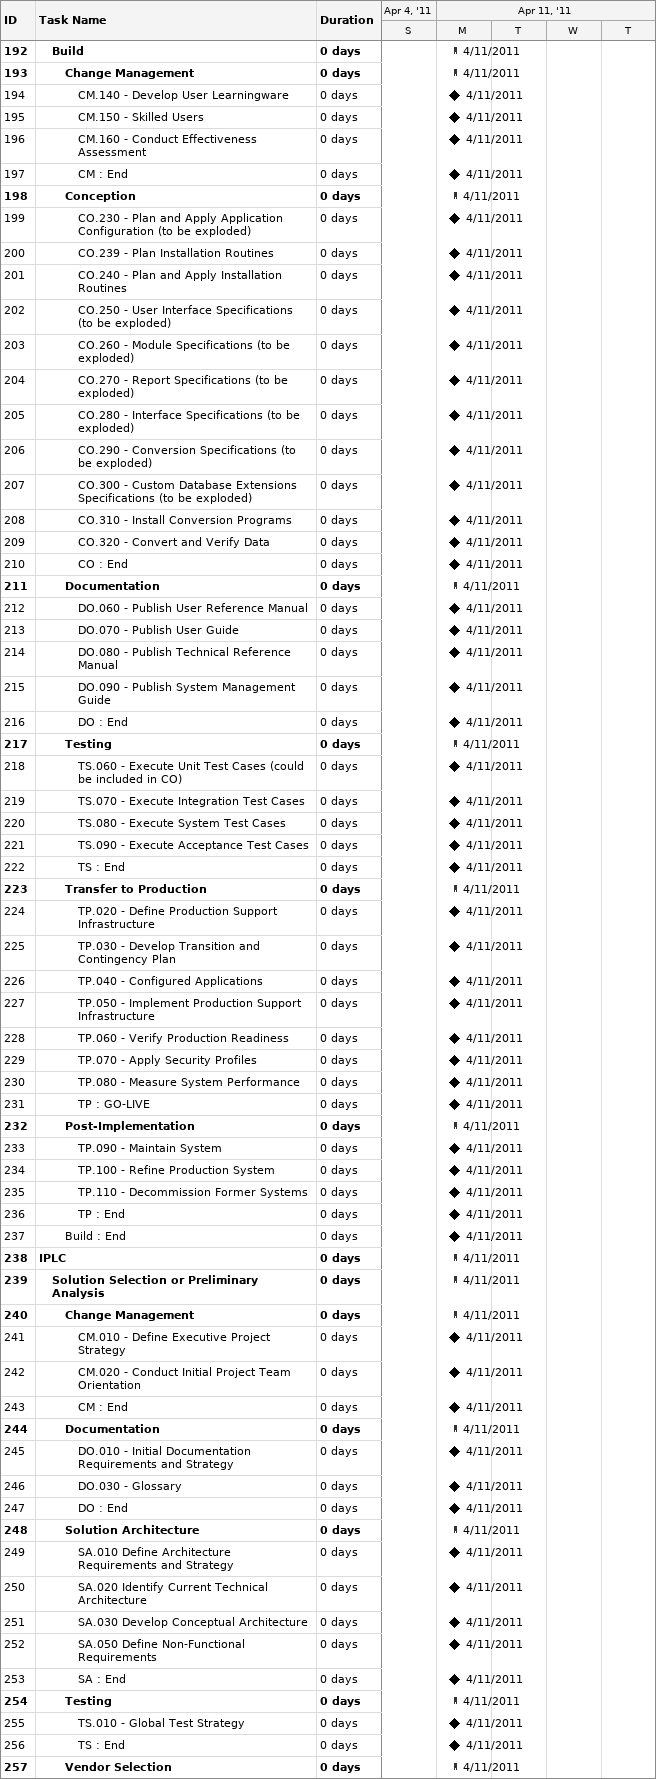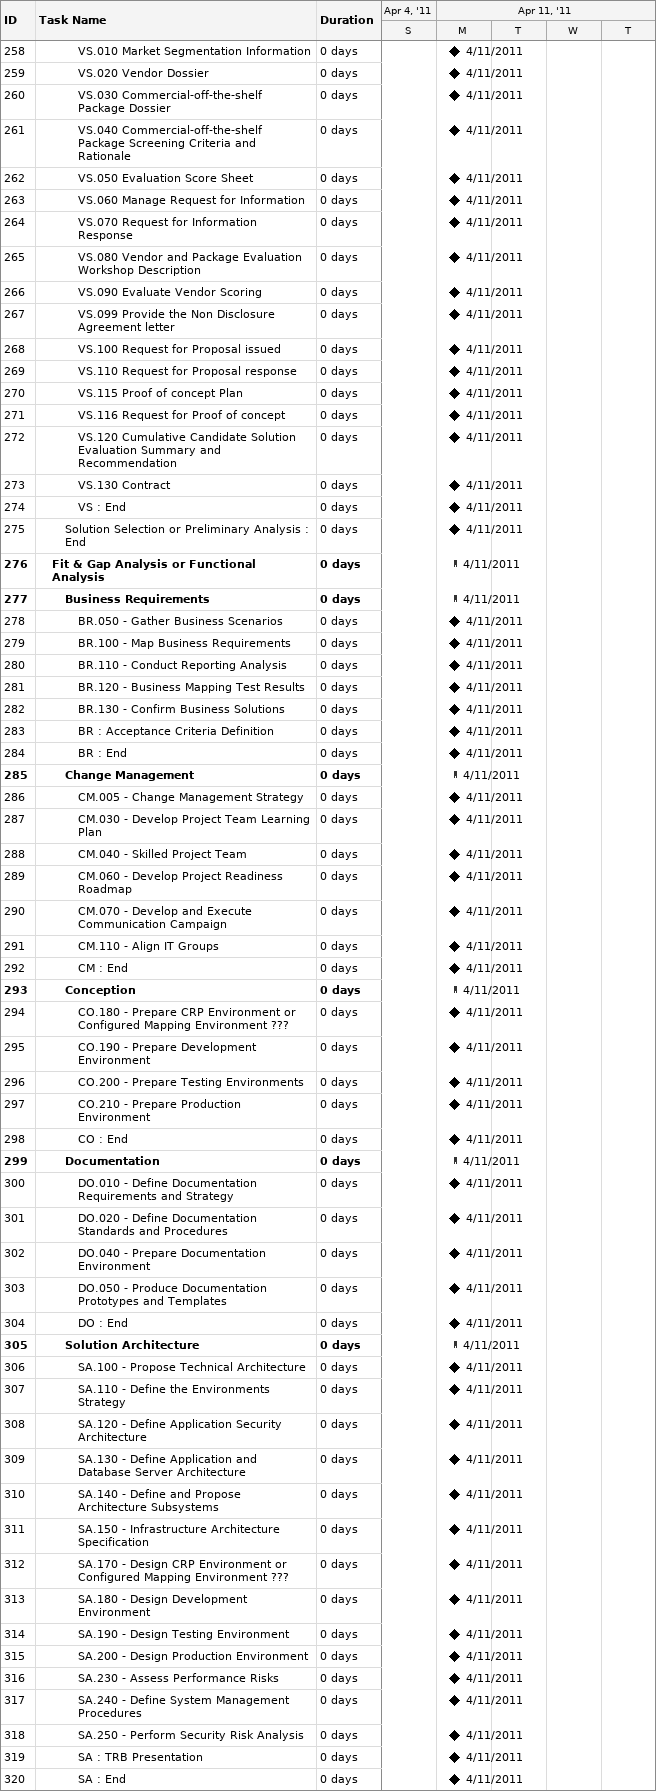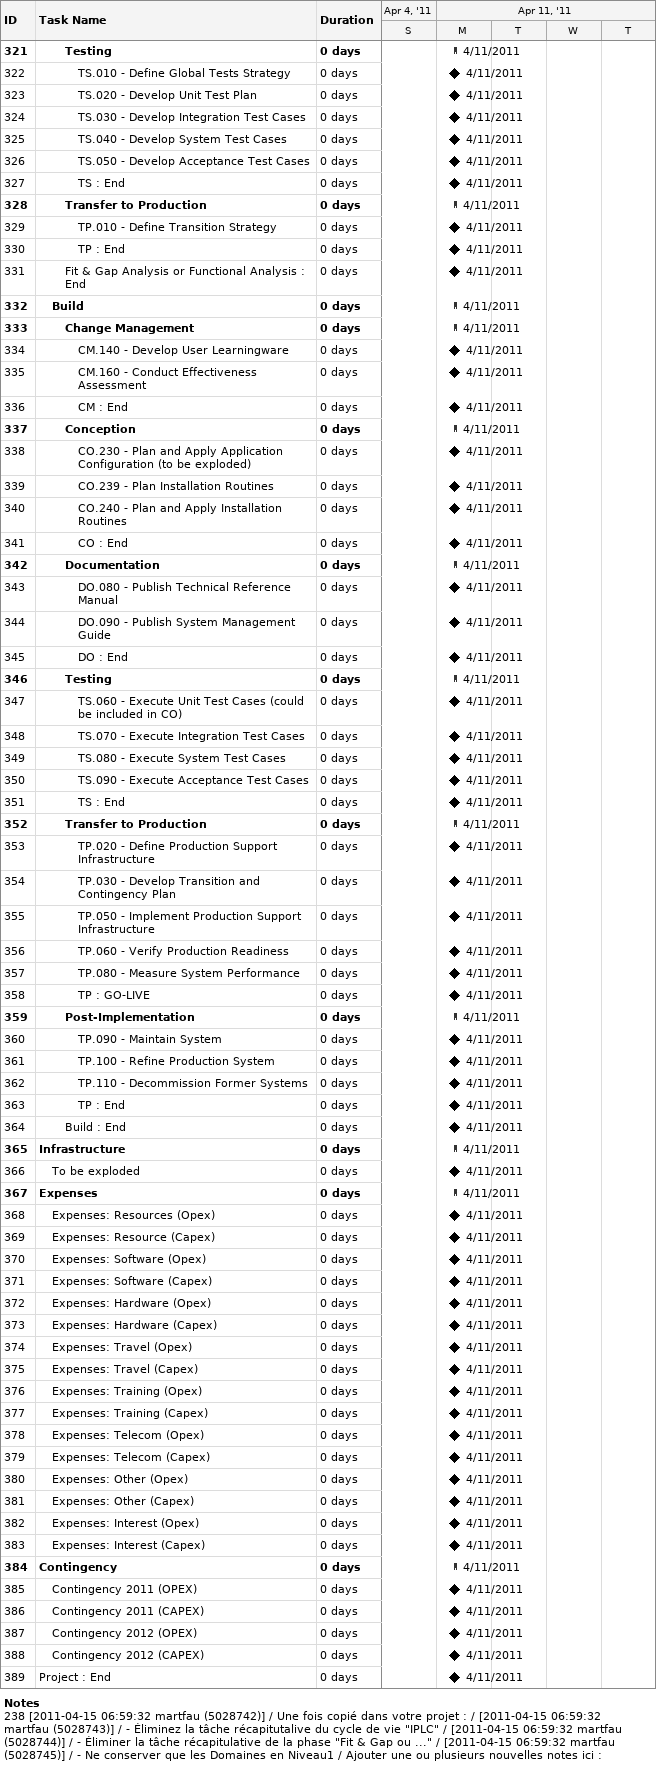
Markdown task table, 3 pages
| ID | Level | Task | Duration | Start | Finish |
|---|---|---|---|---|---|
| 192 | 2 | **Build** | 0d | 2011-04-11 | 2011-04-11 |
| 193 | 3 | **Change Management** | 0d | 2011-04-11 | 2011-04-11 |
| 194 | 4 | CM.140 - Develop User Learningware | 0d | 2011-04-11 | 2011-04-11 |
| 195 | 4 | CM.150 - Skilled Users | 0d | 2011-04-11 | 2011-04-11 |
| 196 | 4 | CM.160 - Conduct Effectiveness Assessment | 0d | 2011-04-11 | 2011-04-11 |
| 197 | 4 | CM : End | 0d | 2011-04-11 | 2011-04-11 |
| 198 | 3 | **Conception** | 0d | 2011-04-11 | 2011-04-11 |
| 199 | 4 | CO.230 - Plan and Apply Application Configuration (to be exploded) | 0d | 2011-04-11 | 2011-04-11 |
| 200 | 4 | CO.239 - Plan Installation Routines | 0d | 2011-04-11 | 2011-04-11 |
| 201 | 4 | CO.240 - Plan and Apply Installation Routines | 0d | 2011-04-11 | 2011-04-11 |
| 202 | 4 | CO.250 - User Interface Specifications (to be exploded) | 0d | 2011-04-11 | 2011-04-11 |
| 203 | 4 | CO.260 - Module Specifications (to be exploded) | 0d | 2011-04-11 | 2011-04-11 |
| 204 | 4 | CO.270 - Report Specifications (to be exploded) | 0d | 2011-04-11 | 2011-04-11 |
| 205 | 4 | CO.280 - Interface Specifications (to be exploded) | 0d | 2011-04-11 | 2011-04-11 |
| 206 | 4 | CO.290 - Conversion Specifications (to be exploded) | 0d | 2011-04-11 | 2011-04-11 |
| 207 | 4 | CO.300 - Custom Database Extensions Specifications (to be exploded) | 0d | 2011-04-11 | 2011-04-11 |
| 208 | 4 | CO.310 - Install Conversion Programs | 0d | 2011-04-11 | 2011-04-11 |
| 209 | 4 | CO.320 - Convert and Verify Data | 0d | 2011-04-11 | 2011-04-11 |
| 210 | 4 | CO : End | 0d | 2011-04-11 | 2011-04-11 |
| 211 | 3 | **Documentation** | 0d | 2011-04-11 | 2011-04-11 |
| 212 | 4 | DO.060 - Publish User Reference Manual | 0d | 2011-04-11 | 2011-04-11 |
| 213 | 4 | DO.070 - Publish User Guide | 0d | 2011-04-11 | 2011-04-11 |
| 214 | 4 | DO.080 - Publish Technical Reference Manual | 0d | 2011-04-11 | 2011-04-11 |
| 215 | 4 | DO.090 - Publish System Management Guide | 0d | 2011-04-11 | 2011-04-11 |
| 216 | 4 | DO : End | 0d | 2011-04-11 | 2011-04-11 |
| 217 | 3 | **Testing** | 0d | 2011-04-11 | 2011-04-11 |
| 218 | 4 | TS.060 - Execute Unit Test Cases (could be included in CO) | 0d | 2011-04-11 | 2011-04-11 |
| 219 | 4 | TS.070 - Execute Integration Test Cases | 0d | 2011-04-11 | 2011-04-11 |
| 220 | 4 | TS.080 - Execute System Test Cases | 0d | 2011-04-11 | 2011-04-11 |
| 221 | 4 | TS.090 - Execute Acceptance Test Cases | 0d | 2011-04-11 | 2011-04-11 |
| 222 | 4 | TS : End | 0d | 2011-04-11 | 2011-04-11 |
| 223 | 3 | **Transfer to Production** | 0d | 2011-04-11 | 2011-04-11 |
| 224 | 4 | TP.020 - Define Production Support Infrastructure | 0d | 2011-04-11 | 2011-04-11 |
| 225 | 4 | TP.030 - Develop Transition and Contingency Plan | 0d | 2011-04-11 | 2011-04-11 |
| 226 | 4 | TP.040 - Configured Applications | 0d | 2011-04-11 | 2011-04-11 |
| 227 | 4 | TP.050 - Implement Production Support Infrastructure | 0d | 2011-04-11 | 2011-04-11 |
| 228 | 4 | TP.060 - Verify Production Readiness | 0d | 2011-04-11 | 2011-04-11 |
| 229 | 4 | TP.070 - Apply Security Profiles | 0d | 2011-04-11 | 2011-04-11 |
| 230 | 4 | TP.080 - Measure System Performance | 0d | 2011-04-11 | 2011-04-11 |
| 231 | 4 | TP : GO-LIVE | 0d | 2011-04-11 | 2011-04-11 |
| 232 | 3 | **Post-Implementation** | 0d | 2011-04-11 | 2011-04-11 |
| 233 | 4 | TP.090 - Maintain System | 0d | 2011-04-11 | 2011-04-11 |
| 234 | 4 | TP.100 - Refine Production System | 0d | 2011-04-11 | 2011-04-11 |
| 235 | 4 | TP.110 - Decommission Former Systems | 0d | 2011-04-11 | 2011-04-11 |
| 236 | 4 | TP : End | 0d | 2011-04-11 | 2011-04-11 |
| 237 | 3 | Build : End | 0d | 2011-04-11 | 2011-04-11 |
| 238 | 1 | **IPLC** | 0d | 2011-04-11 | 2011-04-11 |
| 239 | 2 | **Solution Selection or Preliminary Analysis** | 0d | 2011-04-11 | 2011-04-11 |
| 240 | 3 | **Change Management** | 0d | 2011-04-11 | 2011-04-11 |
| 241 | 4 | CM.010 - Define Executive Project Strategy | 0d | 2011-04-11 | 2011-04-11 |
| 242 | 4 | CM.020 - Conduct Initial Project Team Orientation | 0d | 2011-04-11 | 2011-04-11 |
| 243 | 4 | CM : End | 0d | 2011-04-11 | 2011-04-11 |
| 244 | 3 | **Documentation** | 0d | 2011-04-11 | 2011-04-11 |
| 245 | 4 | DO.010 - Initial Documentation Requirements and Strategy | 0d | 2011-04-11 | 2011-04-11 |
| 246 | 4 | DO.030 - Glossary | 0d | 2011-04-11 | 2011-04-11 |
| 247 | 4 | DO : End | 0d | 2011-04-11 | 2011-04-11 |
| 248 | 3 | **Solution Architecture** | 0d | 2011-04-11 | 2011-04-11 |
| 249 | 4 | SA.010 Define Architecture Requirements and Strategy | 0d | 2011-04-11 | 2011-04-11 |
| 250 | 4 | SA.020 Identify Current Technical Architecture | 0d | 2011-04-11 | 2011-04-11 |
| 251 | 4 | SA.030 Develop Conceptual Architecture | 0d | 2011-04-11 | 2011-04-11 |
| 252 | 4 | SA.050 Define Non-Functional Requirements | 0d | 2011-04-11 | 2011-04-11 |
| 253 | 4 | SA : End | 0d | 2011-04-11 | 2011-04-11 |
| 254 | 3 | **Testing** | 0d | 2011-04-11 | 2011-04-11 |
| 255 | 4 | TS.010 - Global Test Strategy | 0d | 2011-04-11 | 2011-04-11 |
| 256 | 4 | TS : End | 0d | 2011-04-11 | 2011-04-11 |
| 257 | 3 | **Vendor Selection** | 0d | 2011-04-11 | 2011-04-11 |
| 258 | 4 | VS.010 Market Segmentation Information | 0d | 2011-04-11 | 2011-04-11 |
| 259 | 4 | VS.020 Vendor Dossier | 0d | 2011-04-11 | 2011-04-11 |
| 260 | 4 | VS.030 Commercial-off-the-shelf Package Dossier | 0d | 2011-04-11 | 2011-04-11 |
| 261 | 4 | VS.040 Commercial-off-the-shelf Package Screening Criteria and Rationale | 0d | 2011-04-11 | 2011-04-11 |
| 262 | 4 | VS.050 Evaluation Score Sheet | 0d | 2011-04-11 | 2011-04-11 |
| 263 | 4 | VS.060 Manage Request for Information | 0d | 2011-04-11 | 2011-04-11 |
| 264 | 4 | VS.070 Request for Information Response | 0d | 2011-04-11 | 2011-04-11 |
| 265 | 4 | VS.080 Vendor and Package Evaluation Workshop Description | 0d | 2011-04-11 | 2011-04-11 |
| 266 | 4 | VS.090 Evaluate Vendor Scoring | 0d | 2011-04-11 | 2011-04-11 |
| 267 | 4 | VS.099 Provide the Non Disclosure Agreement letter | 0d | 2011-04-11 | 2011-04-11 |
| 268 | 4 | VS.100 Request for Proposal issued | 0d | 2011-04-11 | 2011-04-11 |
| 269 | 4 | VS.110 Request for Proposal response | 0d | 2011-04-11 | 2011-04-11 |
| 270 | 4 | VS.115 Proof of concept Plan | 0d | 2011-04-11 | 2011-04-11 |
| 271 | 4 | VS.116 Request for Proof of concept | 0d | 2011-04-11 | 2011-04-11 |
| 272 | 4 | VS.120 Cumulative Candidate Solution Evaluation Summary and Recommendation | 0d | 2011-04-11 | 2011-04-11 |
| 273 | 4 | VS.130 Contract | 0d | 2011-04-11 | 2011-04-11 |
| 274 | 4 | VS : End | 0d | 2011-04-11 | 2011-04-11 |
| 275 | 3 | Solution Selection or Preliminary Analysis : End | 0d | 2011-04-11 | 2011-04-11 |
| 276 | 2 | **Fit & Gap Analysis or Functional Analysis** | 0d | 2011-04-11 | 2011-04-11 |
| 277 | 3 | **Business Requirements** | 0d | 2011-04-11 | 2011-04-11 |
| 278 | 4 | BR.050 - Gather Business Scenarios | 0d | 2011-04-11 | 2011-04-11 |
| 279 | 4 | BR.100 - Map Business Requirements | 0d | 2011-04-11 | 2011-04-11 |
| 280 | 4 | BR.110 - Conduct Reporting Analysis | 0d | 2011-04-11 | 2011-04-11 |
| 281 | 4 | BR.120 - Business Mapping Test Results | 0d | 2011-04-11 | 2011-04-11 |
| 282 | 4 | BR.130 - Confirm Business Solutions | 0d | 2011-04-11 | 2011-04-11 |
| 283 | 4 | BR : Acceptance Criteria Definition | 0d | 2011-04-11 | 2011-04-11 |
| 284 | 4 | BR : End | 0d | 2011-04-11 | 2011-04-11 |
| 285 | 3 | **Change Management** | 0d | 2011-04-11 | 2011-04-11 |
| 286 | 4 | CM.005 - Change Management Strategy | 0d | 2011-04-11 | 2011-04-11 |
| 287 | 4 | CM.030 - Develop Project Team Learning Plan | 0d | 2011-04-11 | 2011-04-11 |
| 288 | 4 | CM.040 - Skilled Project Team | 0d | 2011-04-11 | 2011-04-11 |
| 289 | 4 | CM.060 - Develop Project Readiness Roadmap | 0d | 2011-04-11 | 2011-04-11 |
| 290 | 4 | CM.070 - Develop and Execute Communication Campaign | 0d | 2011-04-11 | 2011-04-11 |
| 291 | 4 | CM.110 - Align IT Groups | 0d | 2011-04-11 | 2011-04-11 |
| 292 | 4 | CM : End | 0d | 2011-04-11 | 2011-04-11 |
| 293 | 3 | **Conception** | 0d | 2011-04-11 | 2011-04-11 |
| 294 | 4 | CO.180 - Prepare CRP Environment or Configured Mapping Environment ??? | 0d | 2011-04-11 | 2011-04-11 |
| 295 | 4 | CO.190 - Prepare Development Environment | 0d | 2011-04-11 | 2011-04-11 |
| 296 | 4 | CO.200 - Prepare Testing Environments | 0d | 2011-04-11 | 2011-04-11 |
| 297 | 4 | CO.210 - Prepare Production Environment | 0d | 2011-04-11 | 2011-04-11 |
| 298 | 4 | CO : End | 0d | 2011-04-11 | 2011-04-11 |
| 299 | 3 | **Documentation** | 0d | 2011-04-11 | 2011-04-11 |
| 300 | 4 | DO.010 - Define Documentation Requirements and Strategy | 0d | 2011-04-11 | 2011-04-11 |
| 301 | 4 | DO.020 - Define Documentation Standards and Procedures | 0d | 2011-04-11 | 2011-04-11 |
| 302 | 4 | DO.040 - Prepare Documentation Environment | 0d | 2011-04-11 | 2011-04-11 |
| 303 | 4 | DO.050 - Produce Documentation Prototypes and Templates | 0d | 2011-04-11 | 2011-04-11 |
| 304 | 4 | DO : End | 0d | 2011-04-11 | 2011-04-11 |
| 305 | 3 | **Solution Architecture** | 0d | 2011-04-11 | 2011-04-11 |
| 306 | 4 | SA.100 - Propose Technical Architecture | 0d | 2011-04-11 | 2011-04-11 |
| 307 | 4 | SA.110 - Define the Environments Strategy | 0d | 2011-04-11 | 2011-04-11 |
| 308 | 4 | SA.120 - Define Application Security Architecture | 0d | 2011-04-11 | 2011-04-11 |
| 309 | 4 | SA.130 - Define Application and Database Server Architecture | 0d | 2011-04-11 | 2011-04-11 |
| 310 | 4 | SA.140 - Define and Propose Architecture Subsystems | 0d | 2011-04-11 | 2011-04-11 |
| 311 | 4 | SA.150 - Infrastructure Architecture Specification | 0d | 2011-04-11 | 2011-04-11 |
| 312 | 4 | SA.170 - Design CRP Environment or Configured Mapping Environment ??? | 0d | 2011-04-11 | 2011-04-11 |
| 313 | 4 | SA.180 - Design Development Environment | 0d | 2011-04-11 | 2011-04-11 |
| 314 | 4 | SA.190 - Design Testing Environment | 0d | 2011-04-11 | 2011-04-11 |
| 315 | 4 | SA.200 - Design Production Environment | 0d | 2011-04-11 | 2011-04-11 |
| 316 | 4 | SA.230 - Assess Performance Risks | 0d | 2011-04-11 | 2011-04-11 |
| 317 | 4 | SA.240 - Define System Management Procedures | 0d | 2011-04-11 | 2011-04-11 |
| 318 | 4 | SA.250 - Perform Security Risk Analysis | 0d | 2011-04-11 | 2011-04-11 |
| 319 | 4 | SA : TRB Presentation | 0d | 2011-04-11 | 2011-04-11 |
| 320 | 4 | SA : End | 0d | 2011-04-11 | 2011-04-11 |
| 321 | 3 | **Testing** | 0d | 2011-04-11 | 2011-04-11 |
| 322 | 4 | TS.010 - Define Global Tests Strategy | 0d | 2011-04-11 | 2011-04-11 |
| 323 | 4 | TS.020 - Develop Unit Test Plan | 0d | 2011-04-11 | 2011-04-11 |
| 324 | 4 | TS.030 - Develop Integration Test Cases | 0d | 2011-04-11 | 2011-04-11 |
| 325 | 4 | TS.040 - Develop System Test Cases | 0d | 2011-04-11 | 2011-04-11 |
| 326 | 4 | TS.050 - Develop Acceptance Test Cases | 0d | 2011-04-11 | 2011-04-11 |
| 327 | 4 | TS : End | 0d | 2011-04-11 | 2011-04-11 |
| 328 | 3 | **Transfer to Production** | 0d | 2011-04-11 | 2011-04-11 |
| 329 | 4 | TP.010 - Define Transition Strategy | 0d | 2011-04-11 | 2011-04-11 |
| 330 | 4 | TP : End | 0d | 2011-04-11 | 2011-04-11 |
| 331 | 3 | Fit & Gap Analysis or Functional Analysis : End | 0d | 2011-04-11 | 2011-04-11 |
| 332 | 2 | **Build** | 0d | 2011-04-11 | 2011-04-11 |
| 333 | 3 | **Change Management** | 0d | 2011-04-11 | 2011-04-11 |
| 334 | 4 | CM.140 - Develop User Learningware | 0d | 2011-04-11 | 2011-04-11 |
| 335 | 4 | CM.160 - Conduct Effectiveness Assessment | 0d | 2011-04-11 | 2011-04-11 |
| 336 | 4 | CM : End | 0d | 2011-04-11 | 2011-04-11 |
| 337 | 3 | **Conception** | 0d | 2011-04-11 | 2011-04-11 |
| 338 | 4 | CO.230 - Plan and Apply Application Configuration (to be exploded) | 0d | 2011-04-11 | 2011-04-11 |
| 339 | 4 | CO.239 - Plan Installation Routines | 0d | 2011-04-11 | 2011-04-11 |
| 340 | 4 | CO.240 - Plan and Apply Installation Routines | 0d | 2011-04-11 | 2011-04-11 |
| 341 | 4 | CO : End | 0d | 2011-04-11 | 2011-04-11 |
| 342 | 3 | **Documentation** | 0d | 2011-04-11 | 2011-04-11 |
| 343 | 4 | DO.080 - Publish Technical Reference Manual | 0d | 2011-04-11 | 2011-04-11 |
| 344 | 4 | DO.090 - Publish System Management Guide | 0d | 2011-04-11 | 2011-04-11 |
| 345 | 4 | DO : End | 0d | 2011-04-11 | 2011-04-11 |
| 346 | 3 | **Testing** | 0d | 2011-04-11 | 2011-04-11 |
| 347 | 4 | TS.060 - Execute Unit Test Cases (could be included in CO) | 0d | 2011-04-11 | 2011-04-11 |
| 348 | 4 | TS.070 - Execute Integration Test Cases | 0d | 2011-04-11 | 2011-04-11 |
| 349 | 4 | TS.080 - Execute System Test Cases | 0d | 2011-04-11 | 2011-04-11 |
| 350 | 4 | TS.090 - Execute Acceptance Test Cases | 0d | 2011-04-11 | 2011-04-11 |
| 351 | 4 | TS : End | 0d | 2011-04-11 | 2011-04-11 |
| 352 | 3 | **Transfer to Production** | 0d | 2011-04-11 | 2011-04-11 |
| 353 | 4 | TP.020 - Define Production Support Infrastructure | 0d | 2011-04-11 | 2011-04-11 |
| 354 | 4 | TP.030 - Develop Transition and Contingency Plan | 0d | 2011-04-11 | 2011-04-11 |
| 355 | 4 | TP.050 - Implement Production Support Infrastructure | 0d | 2011-04-11 | 2011-04-11 |
| 356 | 4 | TP.060 - Verify Production Readiness | 0d | 2011-04-11 | 2011-04-11 |
| 357 | 4 | TP.080 - Measure System Performance | 0d | 2011-04-11 | 2011-04-11 |
| 358 | 4 | TP : GO-LIVE | 0d | 2011-04-11 | 2011-04-11 |
| 359 | 3 | **Post-Implementation** | 0d | 2011-04-11 | 2011-04-11 |
| 360 | 4 | TP.090 - Maintain System | 0d | 2011-04-11 | 2011-04-11 |
| 361 | 4 | TP.100 - Refine Production System | 0d | 2011-04-11 | 2011-04-11 |
| 362 | 4 | TP.110 - Decommission Former Systems | 0d | 2011-04-11 | 2011-04-11 |
| 363 | 4 | TP : End | 0d | 2011-04-11 | 2011-04-11 |
| 364 | 3 | Build : End | 0d | 2011-04-11 | 2011-04-11 |
| 365 | 1 | **Infrastructure** | 0d | 2011-04-11 | 2011-04-11 |
| 366 | 2 | To be exploded | 0d | 2011-04-11 | 2011-04-11 |
| 367 | 1 | **Expenses** | 0d | 2011-04-11 | 2011-04-11 |
| 368 | 2 | Expenses: Resources (Opex) | 0d | 2011-04-11 | 2011-04-11 |
| 369 | 2 | Expenses: Resource (Capex) | 0d | 2011-04-11 | 2011-04-11 |
| 370 | 2 | Expenses: Software (Opex) | 0d | 2011-04-11 | 2011-04-11 |
| 371 | 2 | Expenses: Software (Capex) | 0d | 2011-04-11 | 2011-04-11 |
| 372 | 2 | Expenses: Hardware (Opex) | 0d | 2011-04-11 | 2011-04-11 |
| 373 | 2 | Expenses: Hardware (Capex) | 0d | 2011-04-11 | 2011-04-11 |
| 374 | 2 | Expenses: Travel (Opex) | 0d | 2011-04-11 | 2011-04-11 |
| 375 | 2 | Expenses: Travel (Capex) | 0d | 2011-04-11 | 2011-04-11 |
| 376 | 2 | Expenses: Training (Opex) | 0d | 2011-04-11 | 2011-04-11 |
| 377 | 2 | Expenses: Training (Capex) | 0d | 2011-04-11 | 2011-04-11 |
| 378 | 2 | Expenses: Telecom (Opex) | 0d | 2011-04-11 | 2011-04-11 |
| 379 | 2 | Expenses: Telecom (Capex) | 0d | 2011-04-11 | 2011-04-11 |
| 380 | 2 | Expenses: Other (Opex) | 0d | 2011-04-11 | 2011-04-11 |
| 381 | 2 | Expenses: Other (Capex) | 0d | 2011-04-11 | 2011-04-11 |
| 382 | 2 | Expenses: Interest (Opex) | 0d | 2011-04-11 | 2011-04-11 |
| 383 | 2 | Expenses: Interest (Capex) | 0d | 2011-04-11 | 2011-04-11 |
| 384 | 1 | **Contingency** | 0d | 2011-04-11 | 2011-04-11 |
| 385 | 2 | Contingency 2011 (OPEX) | 0d | 2011-04-11 | 2011-04-11 |
| 386 | 2 | Contingency 2011 (CAPEX) | 0d | 2011-04-11 | 2011-04-11 |
| 387 | 2 | Contingency 2012 (OPEX) | 0d | 2011-04-11 | 2011-04-11 |
| 388 | 2 | Contingency 2012 (CAPEX) | 0d | 2011-04-11 | 2011-04-11 |
| 389 | 1 | Project : End | 0d | 2011-04-11 | 2011-04-11 |

Notes
- 238: [2011-04-15 06:59:32 martfau (5028742)] / Une fois copié dans votre projet : / [2011-04-15 06:59:32 martfau (5028743)] / - Éliminez la tâche récapitutalive du cycle de vie "IPLC" / [2011-04-15 06:59:32 martfau (5028744)] / - Éliminer la tâche récapitulative de la phase "Fit & Gap ou ..." / [2011-04-15 06:59:32 martfau (5028745)] / - Ne conserver que les Domaines en Niveau1 / Ajouter une ou plusieurs nouvelles notes ici :
